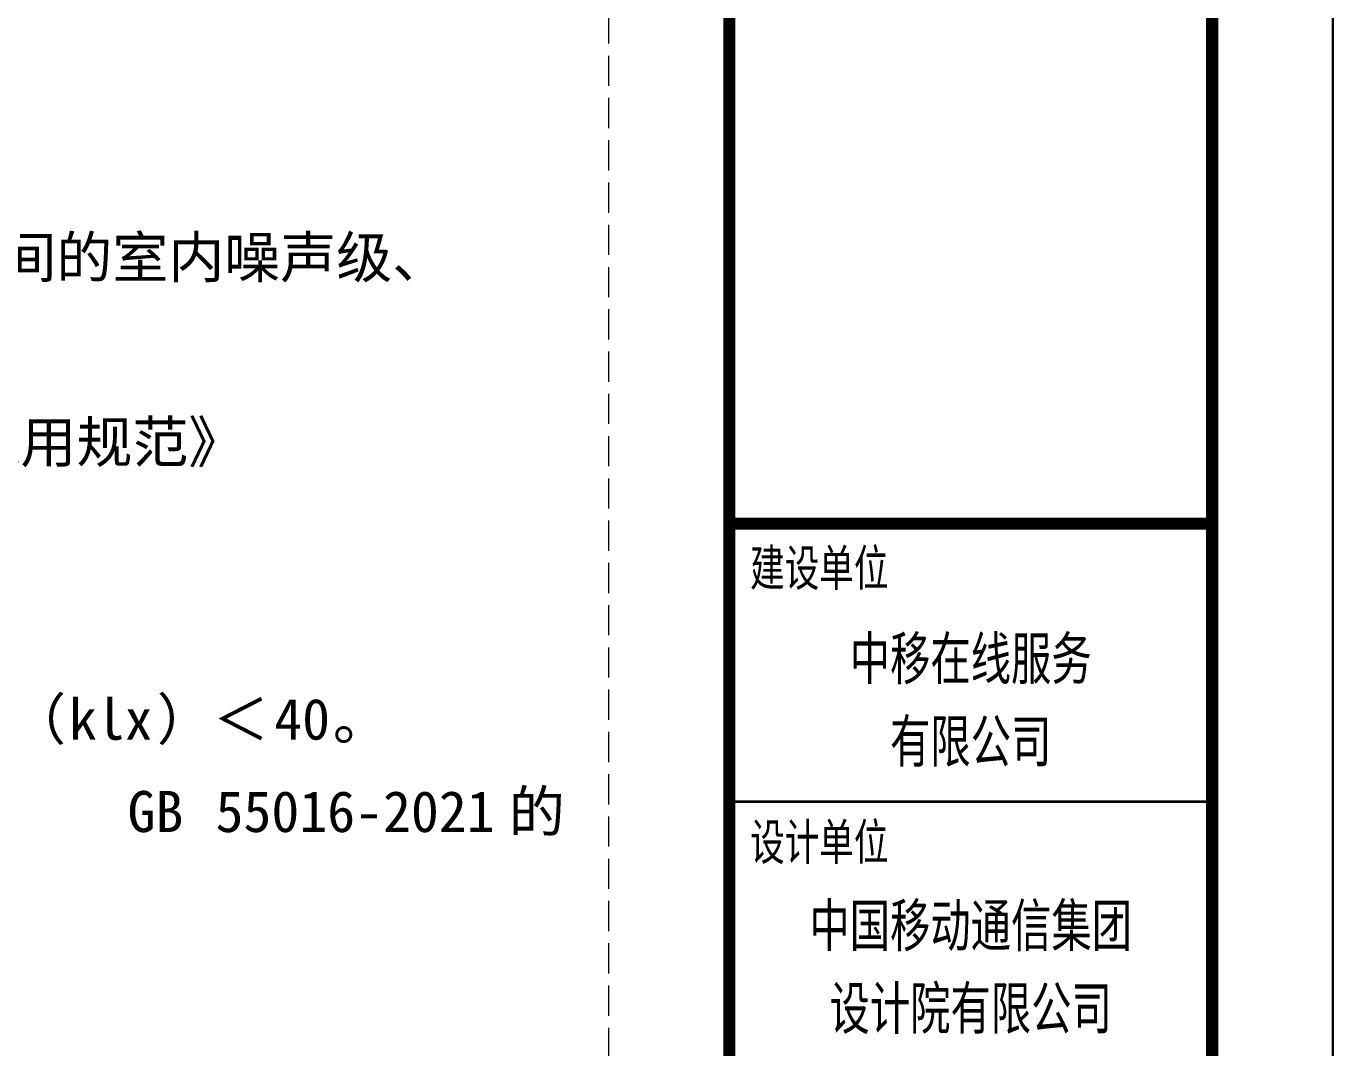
# Model space of a CAD drawing. Extents: x 1109697 to 1467097, y -139975 to 53891.
# Drawn here: x 1351173 to 1361997, y -49757 to -41296 of the extents above; entities that cross this region are included whole.
import ezdxf
from ezdxf.enums import TextEntityAlignment as Align

# ---------------------------------------------------------------- set-up
doc = ezdxf.new("R2010")
doc.units = 0
doc.header["$LTSCALE"] = 1000
doc.header["$MEASUREMENT"] = 0
doc.linetypes.add('DASH', pattern=[0.35, 0.25, -0.1])
doc.layers.add('PUB_TEXT', color=7, linetype='Continuous')
doc.layers.add('PUB_TITLE', color=4, linetype='Continuous')
doc.layers.add('不打印线', color=254, linetype='DASH', lineweight=0, plot=False)
doc.layers.add('图框', color=4, linetype='Continuous', lineweight=35)
doc.styles.add('-黑体', font='simhei.ttf', dxfattribs={"width": 0.8})
doc.styles.add('ST', font='')
doc.styles.get('ST').set_extended_font_data('NSimSun')

# ---------------------------------------------------------------- blocks, each defined once
blk = doc.blocks.new('图签01')
at = {"layer": '图框', "color": 4}
blk.add_line((1793883, 108165), (1797883, 108165), dxfattribs=at)
at = {"layer": '图框', "linetype": 'Continuous', "const_width": 100}
blk.add_lwpolyline([(1793883, 110465), (1797883, 110465)], dxfattribs=at)
at = {"layer": '图框', "style": '-黑体', "width": 0.7}
for s, p in [('建设单位', (1794056, 109949)), ('设计单位', (1794056, 107680))]:
    blk.add_text(s, height=300, dxfattribs=at).set_placement(p)
for s, p in [('中移在线服务', (1795883, 109174)), ('有限公司', (1795883, 108489)), ('中国移动通信集团', (1795883, 106963)), ('设计院有限公司', (1795883, 106278))]:
    blk.add_text(s, height=350, dxfattribs=at).set_placement(p, align=Align.CENTER)

msp = doc.modelspace()

# ---------------------------------------------------------------- linework, layer by layer
at = {"layer": 'PUB_TITLE'}
for points in [[(1277897, -74119), (1361997, -74119), (1361997, -14719), (1277897, -14719)], [(1361997, -74119), (1446097, -74119), (1446097, -14719), (1361997, -14719)]]:
    msp.add_lwpolyline(points, close=True, dxfattribs=at)
at = {"layer": 'PUB_TITLE', "const_width": 100}
msp.add_lwpolyline([(1280397, -73119), (1360997, -73119), (1360997, -15719), (1280397, -15719)], close=True, dxfattribs=at)
msp.add_lwpolyline([(1356997, -15719), (1356997, -73119)], dxfattribs=at)
at = {"layer": '不打印线'}
msp.add_lwpolyline([(1331797, -19141), (1355997, -19141), (1355997, -71971), (1331797, -71971)], close=True, dxfattribs=at)

# ---------------------------------------------------------------- block references
at = {"layer": 'PUB_TEXT'}
msp.add_blockref('图签01', (-436886, -155881), dxfattribs=at)

# ---------------------------------------------------------------- texts
at = {"layer": 'PUB_TEXT', "style": 'ST'}
for s, height, p in [('建筑声学工程竣工验收前，应进行竣工声学检测；竣工声学检测应包括主要功能房间的室内噪声级、', 339.87, (1334271, -43380)), ('、《建筑环境通用规范》', 339.87, (1347881, -44910)), ('（', 340, (1351040, -47205)), ('klx', 339.9, (1351527, -47205)), ('）＜', 339.9, (1352256, -47205)), ('40', 339.9, (1353228, -47205)), ('。', 340, (1353714, -47205)), ('GB', 339.9, (1352013, -47970)), ('的', 340, (1355172, -47970)), ('55016-2021', 339.9, (1352742, -47970))]:
    msp.add_text(s, height=height, dxfattribs=at).set_placement(p)

doc.saveas('drawing.dxf')
